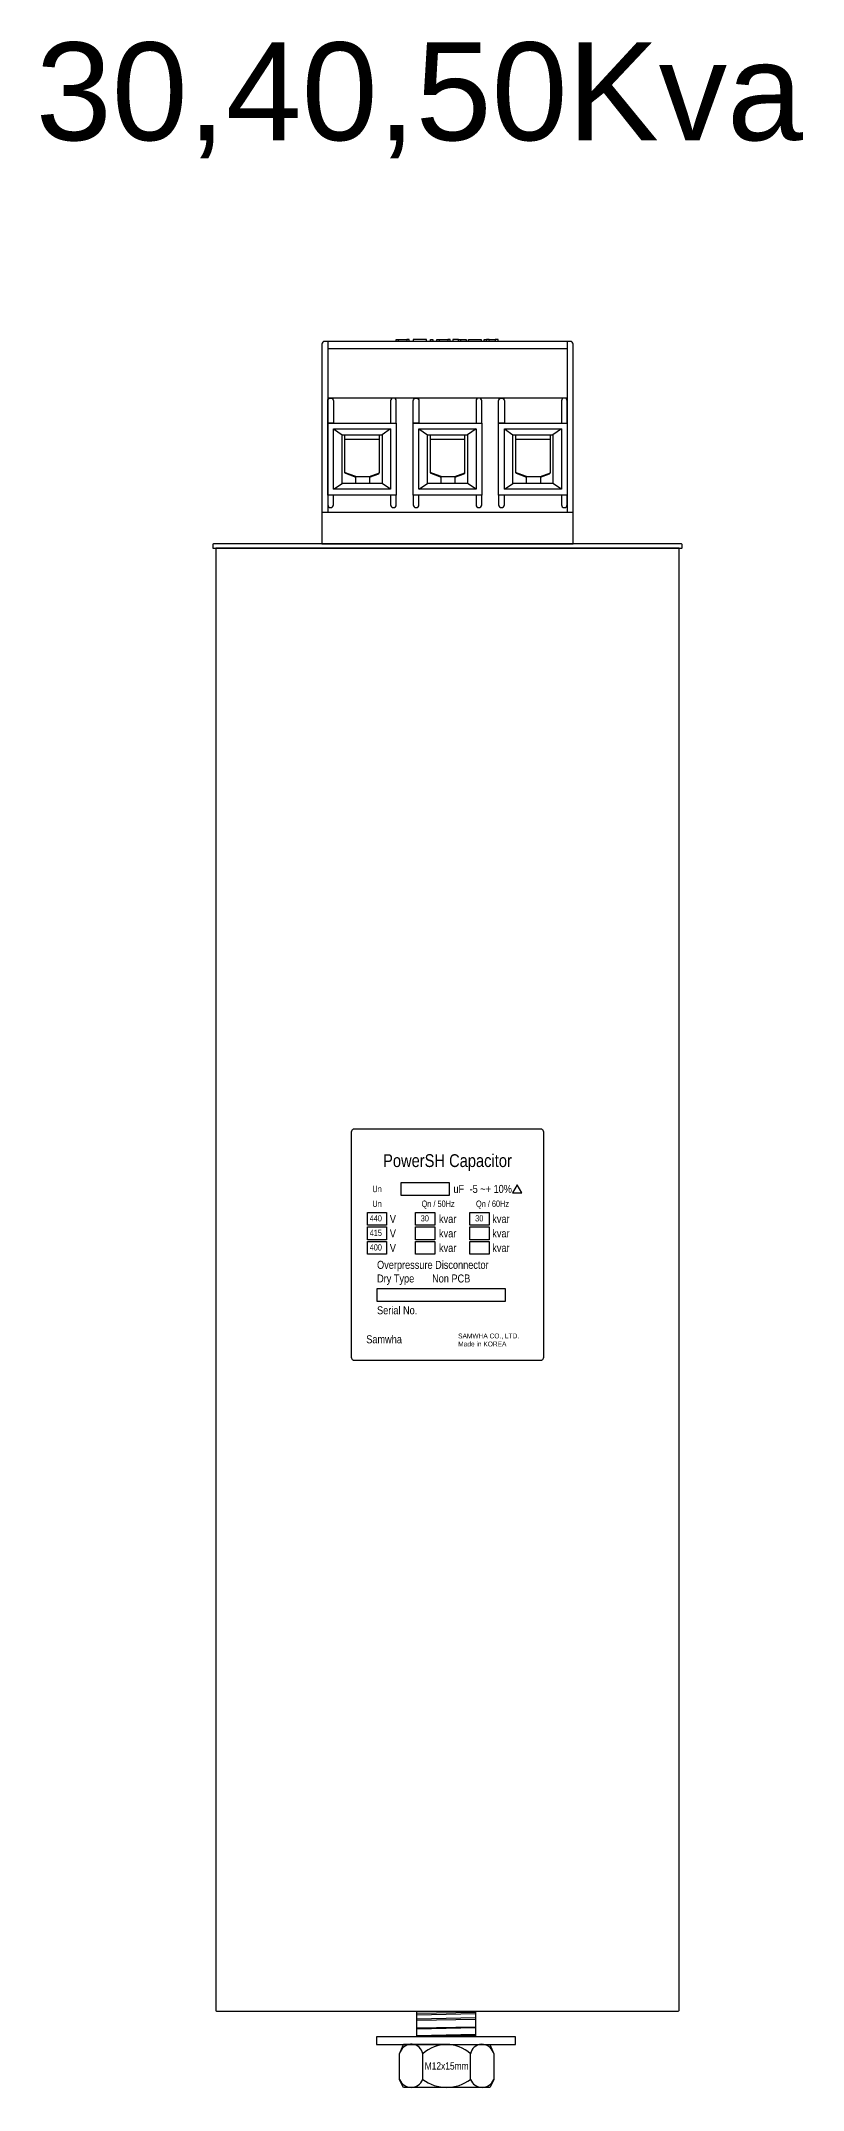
# Model space of a CAD drawing. Header units: millimetres. Extents: x 168 to 805, y 45 to 464.
# Drawn here: x 649.2 to 805, y 45.2 to 464.1 of the extents above; entities that cross this region are included whole.
import ezdxf
from ezdxf.enums import TextEntityAlignment as Align

# ---------------------------------------------------------------- set-up
doc = ezdxf.new("R2010")
doc.units = ezdxf.units.MM
doc.styles.add('Helvetica-Narrow', font='txt')

# ---------------------------------------------------------------- blocks, each defined once
blk = doc.blocks.new('*U479')
at = {"color": 126}
for p, q in [((-24.48, 87.57), (-24.48, 52.6)), ((24.48, 86.01), (-24.48, 86.01)), ((-10.05, 87.92), (-8.3, 87.92)), ((-1.69, 87.92), (0.06, 87.92)), ((8.52, 87.92), (9.75, 87.92)), ((24.48, 87.57), (24.48, 52.6)), ((24.48, 75.97), (-24.48, 75.97)), ((-23.31, 69.69), (-21.56, 68.46)), ((-13.9, 67.47), (-21.03, 67.47)), ((-11.63, 69.69), (-13.38, 68.46)), ((-5.84, 69.69), (-4.09, 68.46)), ((3.57, 67.47), (-3.56, 67.47)), ((5.84, 69.69), (4.09, 68.46)), ((11.63, 69.69), (13.38, 68.46)), ((21.04, 67.47), (13.91, 67.47)), ((23.31, 69.69), (21.56, 68.46)), ((-18.75, 59.9), (-21.03, 60.78)), ((-15.95, 59.9), (-13.9, 60.7)), ((-1.28, 59.9), (-3.56, 60.78)), ((1.52, 59.9), (3.57, 60.7)), ((16.19, 59.9), (13.91, 60.78)), ((18.99, 59.9), (21.04, 60.7)), ((-24.48, 56.14), (-24.48, 54.16)), ((-23.31, 57.31), (-21.56, 58.53)), ((-23.31, 54.16), (-23.31, 56.14)), ((-11.63, 57.31), (-13.38, 58.53)), ((-11.63, 56.14), (-11.63, 54.16)), ((-10.46, 54.16), (-10.46, 56.14)), ((-7.01, 56.14), (-7.01, 54.16)), ((-5.84, 57.31), (-4.09, 58.53)), ((-5.84, 54.16), (-5.84, 56.14)), ((5.84, 57.31), (4.09, 58.53)), ((5.84, 56.14), (5.84, 54.16)), ((7.01, 54.16), (7.01, 56.14)), ((10.46, 56.14), (10.46, 54.16)), ((11.63, 57.31), (13.38, 58.53)), ((11.63, 54.16), (11.63, 56.14)), ((23.31, 57.31), (21.56, 58.53)), ((23.31, 56.14), (23.31, 54.16)), ((24.48, 54.16), (24.48, 56.14)), ((25.69, 52.6), (-25.69, 52.6)), ((-6.28, -254.3), (5.71, -254.04)), ((-6.28, -254.63), (5.71, -254.36)), ((-6.28, -255.43), (5.71, -255.17)), ((-6.28, -255.72), (5.71, -255.47)), ((-6.28, -257.47), (5.71, -257.21)), ((-6.28, -259), (5.71, -258.74)), ((-6.27, -257.3), (5.71, -257.05)), ((-6.27, -258.82), (5.71, -258.57)), ((-5.06, -260.66), (-9.01, -260.66)), ((-0.17, -260.66), (-5.06, -260.66)), ((-5.06, -267.83), (-5.06, -262.59)), ((-0.17, -260.66), (6.69, -260.66)), ((4.71, -260.66), (8.66, -260.66)), ((4.71, -267.83), (4.71, -262.59))]:
    blk.add_line(p, q, dxfattribs=at)
for points in [[(-25.69, 46.14), (25.69, 46.14), (25.69, 86.99, 0.414214), (25.11, 87.57), (-25.11, 87.57, 0.414214), (-25.69, 86.99)], [(-24.48, 75.38, -0.414214), (-23.89, 75.97), (-23.89, 75.97, -0.414214), (-23.31, 75.38), (-23.31, 70.85), (-24.48, 70.85)], [(-10.46, 75.38, 0.414214), (-11.05, 75.97, 0.414214), (-11.63, 75.38), (-11.63, 70.85), (-10.46, 70.85)], [(-7.01, 75.38, -0.414214), (-6.42, 75.97), (-6.42, 75.97, -0.414214), (-5.84, 75.38), (-5.84, 70.85), (-7.01, 70.85)], [(7.01, 75.38, 0.414214), (6.42, 75.97, 0.414214), (5.84, 75.38), (5.84, 70.85), (7.01, 70.85)], [(10.46, 75.38, -0.414214), (11.05, 75.97), (11.05, 75.97, -0.414214), (11.63, 75.38), (11.63, 70.85), (10.46, 70.85)], [(24.48, 75.38, 0.414214), (23.89, 75.97, 0.414214), (23.31, 75.38), (23.31, 70.85), (24.48, 70.85)], [(-47.84, 46.14, 0.414214), (-48, 45.98), (-48, 45.41, 0.414214), (-47.84, 45.25), (47.84, 45.25, 0.414214), (48, 45.41), (48, 45.98, 0.414214), (47.84, 46.14)], [(-47.35, 45.25), (-47.35, -253.71, 0.414214), (-47.19, -253.86), (47.16, -253.86, 0.305094), (47.35, -253.71), (47.35, 45.25)]]:
    blk.add_lwpolyline(points, format="xyb", close=True, dxfattribs=at)
for points in [[(-10.51, 87.57), (-10.51, 87.92), (-10.05, 87.92), (-10.05, 87.57)], [(-7.81, 87.57), (-7.81, 87.92), (-8.3, 87.92), (-8.3, 87.57)], [(-4.31, 87.57), (-4.31, 87.92), (-7.01, 87.92), (-7.01, 87.57)], [(-3.46, 87.57), (-3.46, 87.92), (-3, 87.92), (-3, 87.57)], [(-2.15, 87.57), (-2.15, 87.92), (-1.69, 87.92), (-1.69, 87.57)], [(0.55, 87.57), (0.55, 87.92), (0.06, 87.92), (0.06, 87.57)], [(2.22, 87.92), (1.08, 87.92), (1.08, 87.57)], [(2.22, 87.57), (2.22, 87.92), (2.68, 87.92), (2.68, 87.57)], [(2.68, 87.92), (3.82, 87.92), (3.82, 87.57)], [(4.31, 87.57), (4.31, 87.92), (6.88, 87.92), (6.88, 87.57)], [(7.49, 87.57), (7.49, 87.92), (7.96, 87.92)], [(8.52, 87.57), (8.52, 87.92), (7.96, 87.92), (7.96, 87.57)], [(10.36, 87.57), (10.36, 87.92), (9.75, 87.92), (9.75, 87.57)], [(-6.28, -259.08), (-6.28, -253.86), (5.72, -253.86), (5.72, -259.08)]]:
    blk.add_lwpolyline(points, dxfattribs=at)
for points in [[(-24.48, 70.85), (-10.46, 70.85), (-10.46, 56.14), (-24.48, 56.14)], [(-23.31, 69.69), (-11.63, 69.69), (-11.63, 57.31), (-23.31, 57.31)], [(-21.56, 68.46), (-13.38, 68.46), (-13.38, 58.53), (-21.56, 58.53)], [(-7.01, 70.85), (7.01, 70.85), (7.01, 56.14), (-7.01, 56.14)], [(-5.84, 69.69), (5.84, 69.69), (5.84, 57.31), (-5.84, 57.31)], [(-4.09, 68.46), (4.09, 68.46), (4.09, 58.53), (-4.09, 58.53)], [(10.46, 70.85), (24.48, 70.85), (24.48, 56.14), (10.46, 56.14)], [(11.63, 69.69), (23.31, 69.69), (23.31, 57.31), (11.63, 57.31)], [(13.38, 68.46), (21.56, 68.46), (21.56, 58.53), (13.38, 58.53)], [(-18.75, 59.9), (-15.95, 59.9), (-15.95, 58.53), (-18.75, 58.53)], [(-1.28, 59.9), (1.52, 59.9), (1.52, 58.53), (-1.28, 58.53)], [(16.19, 59.9), (18.99, 59.9), (18.99, 58.53), (16.19, 58.53)], [(-14.49, -260.66), (13.92, -260.66), (13.92, -259.08), (-14.49, -259.08)], [(-9.8, -262.59), (-9.01, -260.66), (8.66, -260.66), (9.46, -262.59), (9.46, -267.87), (8.66, -269.45), (-9.01, -269.45), (-9.8, -267.87)]]:
    blk.add_lwpolyline(points, close=True, dxfattribs=at)
for points in [[(-21.03, 68.46), (-21.03, 60.82, 0.309945), (-20.88, 60.6), (-18.75, 59.78)], [(-15.95, 59.78), (-14.05, 60.51, 0.309225), (-13.9, 60.73), (-13.9, 68.46)], [(-3.56, 68.46), (-3.56, 60.82, 0.309945), (-3.41, 60.6), (-1.28, 59.78)], [(1.52, 59.78), (3.42, 60.51, 0.309225), (3.57, 60.73), (3.57, 68.46)], [(13.91, 68.46), (13.91, 60.82, 0.309945), (14.06, 60.6), (16.19, 59.78)], [(18.99, 59.78), (20.89, 60.51, 0.309225), (21.04, 60.73), (21.04, 68.46)]]:
    blk.add_lwpolyline(points, format="xyb", dxfattribs=at)
at = {"color": 150}
blk.add_lwpolyline([(-18.98, -73.43), (18.98, -73.43, -0.414214), (19.64, -74.08), (19.64, -120.19, -0.414214), (18.98, -120.85), (-18.98, -120.85, -0.414214), (-19.64, -120.19), (-19.64, -74.08, -0.414214)], format="xyb", close=True, dxfattribs=at)
at = {"color": 1}
for points in [[(-9.49, -84.43), (0.33, -84.43), (0.33, -87.05), (-9.49, -87.05)], [(-16.36, -90.56), (-12.44, -90.56), (-12.44, -93.17), (-16.36, -93.17)], [(-6.55, -90.56), (-2.62, -90.56), (-2.62, -93.17), (-6.55, -93.17)], [(4.58, -90.56), (8.51, -90.56), (8.51, -93.17), (4.58, -93.17)], [(-16.36, -93.52), (-12.44, -93.52), (-12.44, -96.14), (-16.36, -96.14)], [(-6.55, -93.52), (-2.62, -93.52), (-2.62, -96.14), (-6.55, -96.14)], [(4.58, -93.52), (8.51, -93.52), (8.51, -96.14), (4.58, -96.14)], [(-16.36, -96.49), (-12.44, -96.49), (-12.44, -99.11), (-16.36, -99.11)], [(-6.55, -96.49), (-2.62, -96.49), (-2.62, -99.11), (-6.55, -99.11)], [(4.58, -96.49), (8.51, -96.49), (8.51, -99.11), (4.58, -99.11)], [(-14.4, -106.12), (11.78, -106.12), (11.78, -108.74), (-14.4, -108.74)]]:
    blk.add_lwpolyline(points, close=True, dxfattribs=at)
at = {"color": 0, "lineweight": 30}
blk.add_lwpolyline([(13.31, -86.53), (15.23, -86.53), (14.27, -84.87)], close=True, dxfattribs=at)
at = {"color": 126}
for centre, radius, start, end in [((-23.89, 54.16), 0.584, 180, 270), ((-23.89, 54.16), 0.584, 270, 0), ((-11.05, 54.16), 0.584, 180, 270), ((-11.05, 54.16), 0.584, 270, 0), ((-6.42, 54.16), 0.584, 180, 270), ((-6.42, 54.16), 0.584, 270, 0), ((6.42, 54.16), 0.584, 180, 270), ((6.42, 54.16), 0.584, 270, 0), ((11.05, 54.16), 0.584, 180, 270), ((11.05, 54.16), 0.584, 270, 0), ((23.89, 54.16), 0.584, 180, 270), ((23.89, 54.16), 0.584, 270, 0), ((-7.4, -263.01), 2.38, 10.1671, 159.777), ((-0.17, -267.8), 7.14, 46.8242, 133.1758), ((7.06, -263.02), 2.39, 16.6513, 169.7172), ((-7.43, -266.89), 2.55, 201.7155, 338.3893), ((-0.17, -261.24), 8.2, 233.4665, 306.5335), ((7.08, -266.9), 2.55, 201.5266, 338.9501)]:
    blk.add_arc(centre, radius, start, end, dxfattribs=at)
at = {"color": 5, "style": 'Helvetica-Narrow'}
blk.add_text('PowerSH Capacitor', height=2.6182, dxfattribs=at).set_placement((0, -79.95), align=Align.MIDDLE_CENTER)
at = {"style": 'Helvetica-Narrow'}
for p in [(-14.4, -85.74), (-14.4, -88.77)]:
    blk.add_text('Un', height=1.309, dxfattribs=at).set_placement(p, align=Align.MIDDLE_CENTER)
for s, height, p in [('uF', 1.636, (1.22, -85.74)), ('-5 ~+ 10%%%', 1.6364, (4.52, -85.74)), ('440', 1.257, (-15.91, -91.75)), ('V', 1.64, (-11.79, -91.87)), ('30', 1.257, (-5.47, -91.75)), ('Qn / 50Hz', 1.309, (-5.29, -88.77)), ('kvar', 1.636, (-1.73, -91.87)), ('30', 1.257, (5.66, -91.75)), ('Qn / 60Hz', 1.309, (5.83, -88.77)), ('kvar', 1.636, (9.16, -91.87)), ('415', 1.257, (-15.91, -94.72)), ('V', 1.64, (-11.79, -94.83)), ('kvar', 1.636, (-1.73, -94.83)), ('kvar', 1.636, (9.16, -94.83)), ('400', 1.257, (-15.91, -97.69)), ('Overpressure Disconnector', 1.6364, (-14.4, -101.26)), ('V', 1.64, (-11.79, -97.8)), ('kvar', 1.636, (-1.73, -97.8)), ('kvar', 1.636, (9.16, -97.8)), ('Dry Type       Non PCB', 1.6364, (-14.4, -104.05)), ('Serial No.', 1.636, (-14.4, -110.55)), ('SAMWHA CO., LTD.', 0.9818, (2.18, -115.8)), ('Made in KOREA', 0.9818, (2.18, -117.45))]:
    blk.add_text(s, height=height, dxfattribs=at).set_placement(p, align=Align.MIDDLE_LEFT)
at = {"color": 5, "style": 'Helvetica-Narrow'}
blk.add_text('Samwha', height=1.636, dxfattribs=at).set_placement((-16.61, -116.48), align=Align.MIDDLE_LEFT)
at = {"color": 126, "style": 'Helvetica-Narrow'}
blk.add_text('M12x15mm', height=1.5, dxfattribs=at).set_placement((-0.17, -265.06), align=Align.MIDDLE_CENTER)

msp = doc.modelspace()

# ---------------------------------------------------------------- block references
msp.add_blockref('*U479', (732.3, 315.16))

# ---------------------------------------------------------------- texts
at = {"color": 7, "insert": (726.56, 451.99), "char_height": 20, "attachment_point": 5}
msp.add_mtext('{\\fArial|b0|i0|c0|p34;30,40,50Kva}', dxfattribs=at)

doc.saveas('drawing.dxf')
